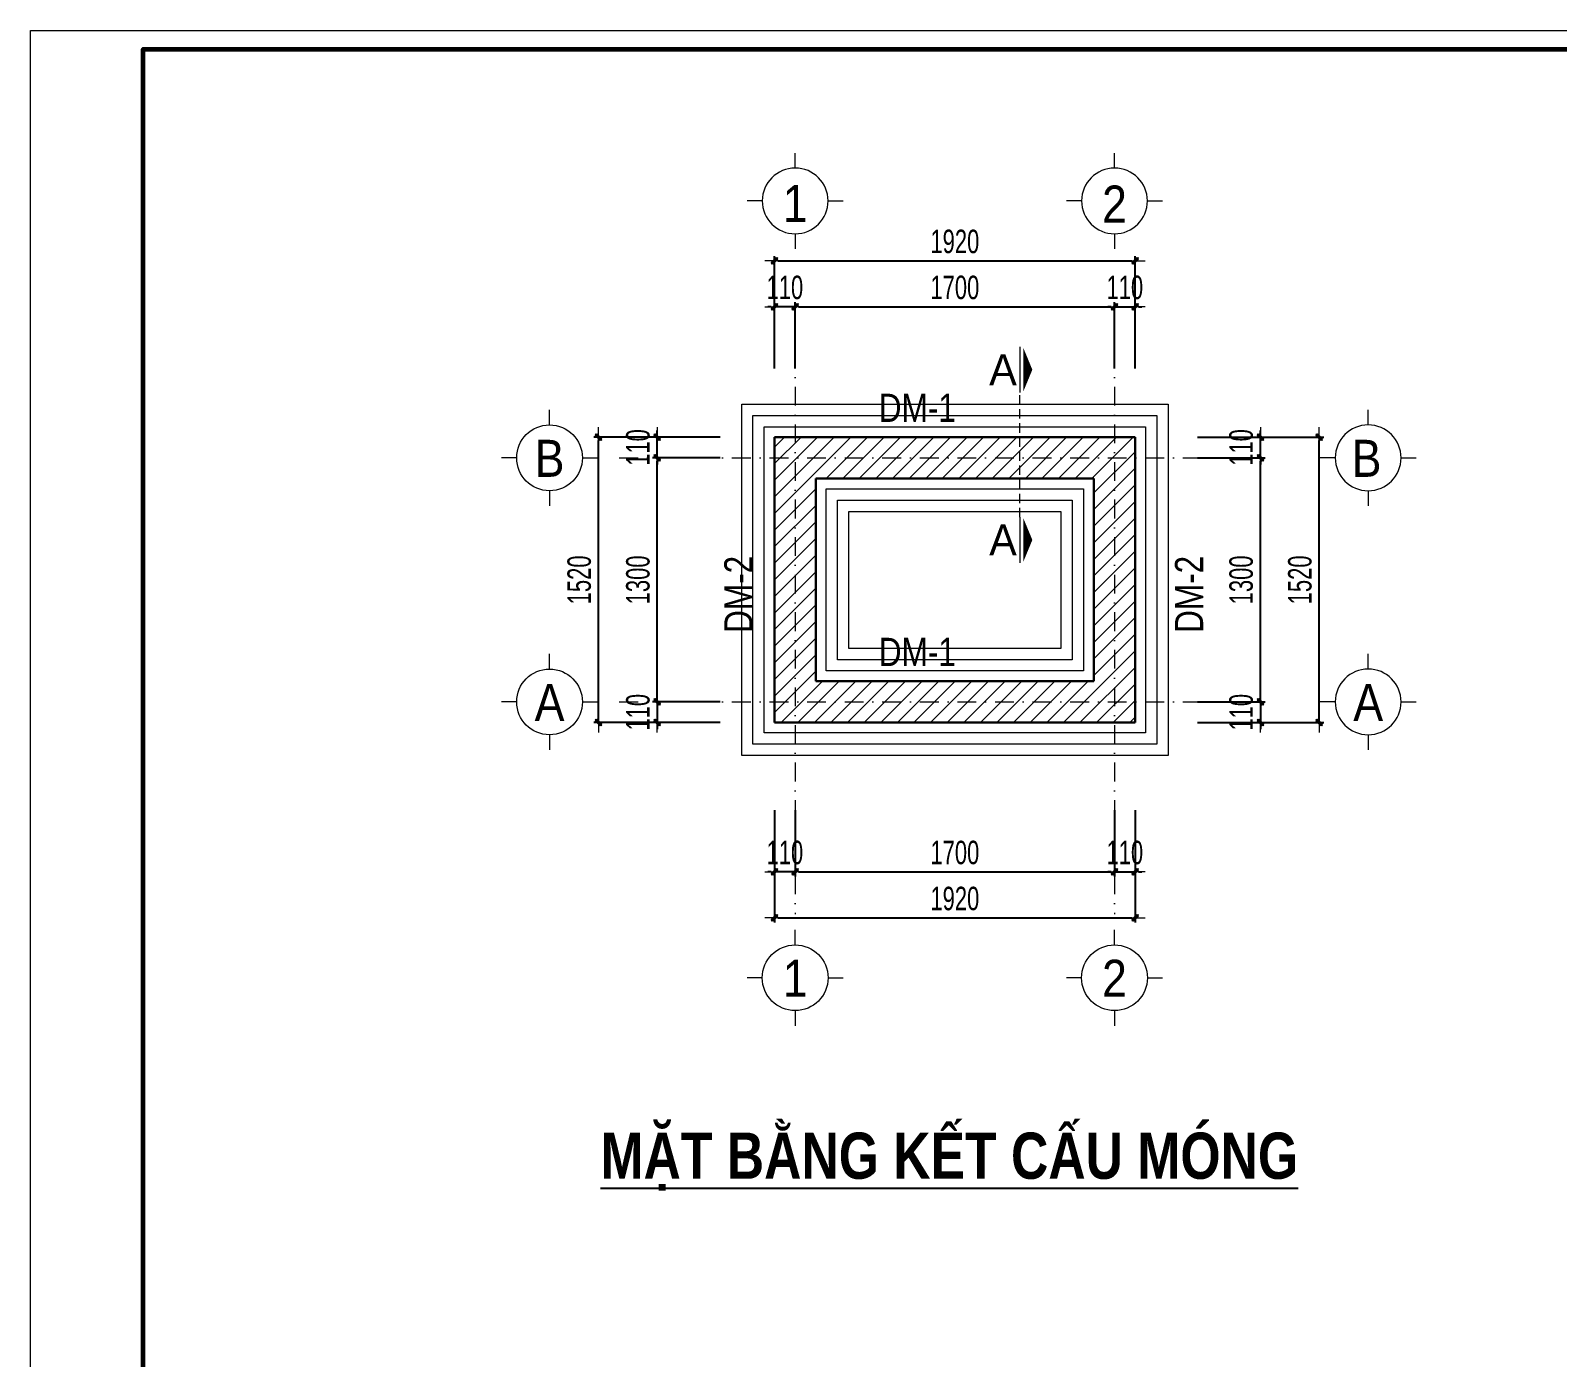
# Model space of a CAD drawing. Header units: millimetres. Extents: x -295047 to 304185, y -728047 to -308748.
# Drawn here: x 127785 to 135915, y -328740 to -321674 of the extents above; entities that cross this region are included whole.
import ezdxf
from ezdxf.enums import TextEntityAlignment as Align

# ---------------------------------------------------------------- set-up
doc = ezdxf.new("R2010")
doc.units = ezdxf.units.MM
doc.header["$MEASUREMENT"] = 0
doc.header["$PDMODE"] = 32
doc.linetypes.add('DASHDOT', pattern=[1, 0.5, -0.25, 0, -0.25])
doc.linetypes.add('HIDDEN', pattern=[0.375, 0.25, -0.125])
doc.layers.get('Defpoints').update_dxf_attribs({"color": 1})
for name, color, linetype, lineweight in [('Khungten_LCDI', 7, 'Continuous', 5), ('LC Dim', 8, 'Continuous', 18), ('LC ISO', 153, 'Continuous', 13), ('LC Khac', 4, 'Continuous', 9), ('LC MANH DUT', 35, 'HIDDEN', 5), ('LC Net dam 1', 30, 'Continuous', 30), ('LC Net manh', 219, 'Continuous', 5), ('LC Net thay', 7, 'Continuous', 25), ('LC Net truc', 79, 'DASHDOT', 13), ('LC Text1', 3, 'Continuous', 20), ('LC Text2', 7, 'Continuous', 25)]:
    doc.layers.add(name, color=color, linetype=linetype, lineweight=lineweight)
doc.styles.add('HOATBIF', font='hoatbif.shx', dxfattribs={"width": 0.7})
doc.styles.add('Khungten', font='VHAVAN.TTF', dxfattribs={"width": 0.9, "height": 5000})
doc.styles.add('LC 1', font='VHAVANB.TTF')
doc.styles.add('LC3', font='VHARIALB.TTF', dxfattribs={"width": 0.8})
doc.styles.add('T2', font='VHARIAL.TTF', dxfattribs={"width": 0.8})
doc.styles.add('Title', font='VHBLACK.TTF', dxfattribs={"width": 0.8})
doc.dimstyles.new('1-100(1-50)', dxfattribs={"dimscale": 50, "dimtxt": 2.5, "dimasz": 0.35, "dimexe": 0.5, "dimexo": 0, "dimgap": 0.8, "dimtad": 1, "dimdec": 0, "dimzin": 0, "dimdsep": 46, "dimtxsty": 'HOATBIF', "dimblk1": 'DOT', "dimblk2": 'DOT', "dimsah": 1, "dimcen": -1, "dimdle": 1, "dimclrd": 256, "dimclre": 256, "dimclrt": 4, "dimadec": 3, "dimazin": 2, "dimtfac": 0.333333, "dimtdec": 0, "dimtix": 1, "dimtmove": 2, "dimatfit": 3, "dimldrblk": 'DOT', "dimfxl": 1, "dimtvp": 0.833333, "dimtolj": 1, "dimtzin": 0, "dimarcsym": 0})

# ---------------------------------------------------------------- blocks, each defined once
blk = doc.blocks.new('lcdi fix')
at = {"layer": 'Defpoints', "lineweight": 0}
blk.add_lwpolyline([(-1200, -14850), (-1200, 14850), (40800, 14850), (40800, -14850)], close=True, dxfattribs=at)
at = {"layer": 'Khungten_LCDI', "color": 5, "lineweight": 60}
blk.add_lwpolyline([(0, -14650), (0, 14650), (40600, 14650), (40600, -14650)], close=True, dxfattribs=at)
at = {"color": 7, "style": 'Khungten', "width": 0.8}
for tag, p in [('REVISION', (39499, -10746)), ('NGAYHT', (39546, -11609))]:
    blk.add_attdef(tag, text='', height=200, dxfattribs=at).set_placement(p, align=Align.CENTER)
at = {"layer": 'LC Text1', "style": 'Title', "width": 1.485915}
for tag, p, p2 in [('TENBANVE1', (36913, -8886), (40339, -8886)), ('TENBANVE2', (36913, -9562), (40339, -9562))]:
    blk.add_attdef(tag, text='', height=250, dxfattribs=at).set_placement(p, p2, align=Align.FIT)
at = {"layer": 'LC Text1', "style": 'Title', "width": 0.7}
blk.add_attdef('SOBANVE', text='', height=250, dxfattribs=at).set_placement((39562, -13896), align=Align.CENTER)
blk = doc.blocks.new('TTRUC')
at = {"layer": 'LC ISO'}
for p, q in [((0, 6.95), (0, 10.13)), ((-6.95, 0), (-10.13, 0)), ((6.95, 0), (10.13, 0)), ((0, -6.95), (0, -10.13))]:
    blk.add_line(p, q, dxfattribs=at)
at = {"layer": 'LC Net manh'}
blk.add_circle((0, 0), 6.95, dxfattribs=at)
blk = doc.blocks.new('DOT')
at = {"layer": 'LC Dim'}
blk.add_line((-3, 0), (3, 0), dxfattribs=at)
at = {"layer": 'LC Dim', "color": 4}
blk.add_line((-1, -1), (1, 1), dxfattribs=at)
blk.add_lwpolyline([(0.5, 1), (-1, -0.5), (-0.5, -1), (1, 0.5)], close=True, dxfattribs=at)
blk = doc.blocks.new('*D1121')
at = {"layer": 'Defpoints', "color": 0, "ltscale": 2, "transparency": 16777216}
for p in [(131121.8, -323949.2), (131456.9, -323949.2), (131456.9, -325249.2)]:
    blk.add_point(p, dxfattribs=at)
at = {"layer": 'LC Dim', "lineweight": -2, "ltscale": 2, "transparency": 16777216}
for p, q in [((131456.9, -323949.2), (131096.8, -323949.2)), ((131121.8, -325231.7), (131121.8, -323966.7)), ((131456.9, -325249.2), (131096.8, -325249.2))]:
    blk.add_line(p, q, dxfattribs=at)
at = {"layer": 'LC Dim', "lineweight": -2, "ltscale": 2, "transparency": 16777216, "xscale": 17.5, "yscale": 17.5, "zscale": 17.5}
for p, rotation in [((131121.8, -323949.2), 90), ((131121.8, -325249.2), 270)]:
    blk.add_blockref('DOT', p, dxfattribs=dict(at, rotation=rotation))
at = {"layer": 'LC Dim', "color": 4, "ltscale": 2, "transparency": 16777216, "insert": (131019.3, -324599.2), "char_height": 125, "attachment_point": 5, "rotation": 90, "style": 'HOATBIF'}
blk.add_mtext('\\A1;1300', dxfattribs=at)
blk = doc.blocks.new('_Dot')
at = {"color": 0, "linetype": 'ByBlock', "lineweight": -2}
blk.add_line((-0.5, 0), (-1, 0), dxfattribs=at)
at = {"color": 0, "linetype": 'ByBlock', "const_width": 0.5}
blk.add_lwpolyline([(-0.25, 0, 1), (0.25, 0, 1)], format="xyb", close=True, dxfattribs=at)
blk = doc.blocks.new('*D1122')
at = {"layer": 'Defpoints', "color": 0, "ltscale": 2, "transparency": 16777216}
for p in [(131121.8, -323839.2), (131456.9, -323839.2), (131456.9, -323949.2)]:
    blk.add_point(p, dxfattribs=at)
at = {"layer": 'LC Dim', "lineweight": -2, "ltscale": 2, "transparency": 16777216}
for p, q in [((131121.8, -323821.7), (131121.8, -323804.2)), ((131456.9, -323839.2), (131096.8, -323839.2)), ((131121.8, -323949.2), (131121.8, -323839.2)), ((131456.9, -323949.2), (131096.8, -323949.2)), ((131121.8, -323966.7), (131121.8, -323984.2))]:
    blk.add_line(p, q, dxfattribs=at)
at = {"layer": 'LC Dim', "lineweight": -2, "ltscale": 2, "transparency": 16777216, "xscale": 17.5, "yscale": 17.5, "zscale": 17.5}
for p, rotation in [((131121.8, -323839.2), 270), ((131121.8, -323949.2), 90)]:
    blk.add_blockref('DOT', p, dxfattribs=dict(at, rotation=rotation))
at = {"layer": 'LC Dim', "color": 4, "ltscale": 2, "transparency": 16777216, "insert": (131019.3, -323894.2), "char_height": 125, "attachment_point": 5, "rotation": 90, "style": 'HOATBIF'}
blk.add_mtext('\\A1;110', dxfattribs=at)
blk = doc.blocks.new('*D1123')
at = {"layer": 'Defpoints', "color": 0, "ltscale": 2, "transparency": 16777216}
for p in [(131456.9, -325249.2), (131121.8, -325359.2), (131456.9, -325359.2)]:
    blk.add_point(p, dxfattribs=at)
at = {"layer": 'LC Dim', "lineweight": -2, "ltscale": 2, "transparency": 16777216}
for p, q in [((131456.9, -325249.2), (131096.8, -325249.2)), ((131121.8, -325231.7), (131121.8, -325214.2)), ((131121.8, -325249.2), (131121.8, -325359.2)), ((131456.9, -325359.2), (131096.8, -325359.2)), ((131121.8, -325376.7), (131121.8, -325394.2))]:
    blk.add_line(p, q, dxfattribs=at)
at = {"layer": 'LC Dim', "lineweight": -2, "ltscale": 2, "transparency": 16777216, "xscale": 17.5, "yscale": 17.5, "zscale": 17.5}
for p, rotation in [((131121.8, -325249.2), 270), ((131121.8, -325359.2), 90)]:
    blk.add_blockref('DOT', p, dxfattribs=dict(at, rotation=rotation))
at = {"layer": 'LC Dim', "color": 4, "ltscale": 2, "transparency": 16777216, "insert": (131019.3, -325304.2), "char_height": 125, "attachment_point": 5, "rotation": 90, "style": 'HOATBIF'}
blk.add_mtext('\\A1;110', dxfattribs=at)
blk = doc.blocks.new('*D1124')
at = {"layer": 'Defpoints', "color": 0, "ltscale": 2, "transparency": 16777216}
for p in [(131856.3, -325826.5), (133556.3, -325826.5), (133556.3, -326154.4)]:
    blk.add_point(p, dxfattribs=at)
at = {"layer": 'LC Dim', "lineweight": -2, "ltscale": 2, "transparency": 16777216}
for p, q in [((131856.3, -325826.5), (131856.3, -326179.4)), ((133556.3, -325826.5), (133556.3, -326179.4)), ((131873.8, -326154.4), (133538.8, -326154.4))]:
    blk.add_line(p, q, dxfattribs=at)
at = {"layer": 'LC Dim', "lineweight": -2, "ltscale": 2, "transparency": 16777216, "xscale": 17.5, "yscale": 17.5, "zscale": 17.5, "rotation": 180}
blk.add_blockref('DOT', (131856.3, -326154.4), dxfattribs=at)
at = {"layer": 'LC Dim', "lineweight": -2, "ltscale": 2, "transparency": 16777216, "xscale": 17.5, "yscale": 17.5, "zscale": 17.5}
blk.add_blockref('DOT', (133556.3, -326154.4), dxfattribs=at)
at = {"layer": 'LC Dim', "color": 4, "ltscale": 2, "transparency": 16777216, "insert": (132706.3, -326051.9), "char_height": 125, "attachment_point": 5, "style": 'HOATBIF'}
blk.add_mtext('\\A1;1700', dxfattribs=at)
blk = doc.blocks.new('*D1125')
at = {"layer": 'Defpoints', "color": 0, "ltscale": 2, "transparency": 16777216}
for p in [(133556.3, -325826.5), (133666.3, -325826.5), (133666.3, -326154.4)]:
    blk.add_point(p, dxfattribs=at)
at = {"layer": 'LC Dim', "lineweight": -2, "ltscale": 2, "transparency": 16777216}
for p, q in [((133556.3, -325826.5), (133556.3, -326179.4)), ((133666.3, -325826.5), (133666.3, -326179.4)), ((133538.8, -326154.4), (133521.3, -326154.4)), ((133556.3, -326154.4), (133666.3, -326154.4)), ((133683.8, -326154.4), (133701.3, -326154.4))]:
    blk.add_line(p, q, dxfattribs=at)
at = {"layer": 'LC Dim', "lineweight": -2, "ltscale": 2, "transparency": 16777216, "xscale": 17.5, "yscale": 17.5, "zscale": 17.5}
blk.add_blockref('DOT', (133556.3, -326154.4), dxfattribs=at)
at = {"layer": 'LC Dim', "lineweight": -2, "ltscale": 2, "transparency": 16777216, "xscale": 17.5, "yscale": 17.5, "zscale": 17.5, "rotation": 180}
blk.add_blockref('DOT', (133666.3, -326154.4), dxfattribs=at)
at = {"layer": 'LC Dim', "color": 4, "ltscale": 2, "transparency": 16777216, "insert": (133611.3, -326051.9), "char_height": 125, "attachment_point": 5, "style": 'HOATBIF'}
blk.add_mtext('\\A1;110', dxfattribs=at)
blk = doc.blocks.new('*D1126')
at = {"layer": 'Defpoints', "color": 0, "ltscale": 2, "transparency": 16777216}
for p in [(131746.3, -325826.5), (131856.3, -325826.5), (131746.3, -326154.4)]:
    blk.add_point(p, dxfattribs=at)
at = {"layer": 'LC Dim', "lineweight": -2, "ltscale": 2, "transparency": 16777216}
for p, q in [((131746.3, -325826.5), (131746.3, -326179.4)), ((131856.3, -325826.5), (131856.3, -326179.4)), ((131728.8, -326154.4), (131711.3, -326154.4)), ((131856.3, -326154.4), (131746.3, -326154.4)), ((131873.8, -326154.4), (131891.3, -326154.4))]:
    blk.add_line(p, q, dxfattribs=at)
at = {"layer": 'LC Dim', "lineweight": -2, "ltscale": 2, "transparency": 16777216, "xscale": 17.5, "yscale": 17.5, "zscale": 17.5}
blk.add_blockref('DOT', (131746.3, -326154.4), dxfattribs=at)
at = {"layer": 'LC Dim', "lineweight": -2, "ltscale": 2, "transparency": 16777216, "xscale": 17.5, "yscale": 17.5, "zscale": 17.5, "rotation": 180}
blk.add_blockref('DOT', (131856.3, -326154.4), dxfattribs=at)
at = {"layer": 'LC Dim', "color": 4, "ltscale": 2, "transparency": 16777216, "insert": (131801.3, -326051.9), "char_height": 125, "attachment_point": 5, "style": 'HOATBIF'}
blk.add_mtext('\\A1;110', dxfattribs=at)
blk = doc.blocks.new('*D1127')
at = {"layer": 'Defpoints', "color": 0, "ltscale": 2, "transparency": 16777216}
for p in [(131746.3, -325826.5), (133666.3, -325826.5), (133666.3, -326399.4)]:
    blk.add_point(p, dxfattribs=at)
at = {"layer": 'LC Dim', "lineweight": -2, "ltscale": 2, "transparency": 16777216}
for p, q in [((131746.3, -325826.5), (131746.3, -326424.4)), ((133666.3, -325826.5), (133666.3, -326424.4)), ((131763.8, -326399.4), (133648.8, -326399.4))]:
    blk.add_line(p, q, dxfattribs=at)
at = {"layer": 'LC Dim', "lineweight": -2, "ltscale": 2, "transparency": 16777216, "xscale": 17.5, "yscale": 17.5, "zscale": 17.5, "rotation": 180}
blk.add_blockref('DOT', (131746.3, -326399.4), dxfattribs=at)
at = {"layer": 'LC Dim', "lineweight": -2, "ltscale": 2, "transparency": 16777216, "xscale": 17.5, "yscale": 17.5, "zscale": 17.5}
blk.add_blockref('DOT', (133666.3, -326399.4), dxfattribs=at)
at = {"layer": 'LC Dim', "color": 4, "ltscale": 2, "transparency": 16777216, "insert": (132706.3, -326296.9), "char_height": 125, "attachment_point": 5, "style": 'HOATBIF'}
blk.add_mtext('\\A1;1920', dxfattribs=at)
blk = doc.blocks.new('*D1128')
at = {"layer": 'Defpoints', "color": 0, "ltscale": 2, "transparency": 16777216}
for p in [(130809.2, -323839.2), (131215.8, -323839.2), (131215.8, -325359.2)]:
    blk.add_point(p, dxfattribs=at)
at = {"layer": 'LC Dim', "lineweight": -2, "ltscale": 2, "transparency": 16777216}
for p, q in [((131215.8, -323839.2), (130784.2, -323839.2)), ((130809.2, -325341.7), (130809.2, -323856.7)), ((131215.8, -325359.2), (130784.2, -325359.2))]:
    blk.add_line(p, q, dxfattribs=at)
at = {"layer": 'LC Dim', "lineweight": -2, "ltscale": 2, "transparency": 16777216, "xscale": 17.5, "yscale": 17.5, "zscale": 17.5}
for p, rotation in [((130809.2, -323839.2), 90), ((130809.2, -325359.2), 270)]:
    blk.add_blockref('DOT', p, dxfattribs=dict(at, rotation=rotation))
at = {"layer": 'LC Dim', "color": 4, "ltscale": 2, "transparency": 16777216, "insert": (130706.7, -324599.2), "char_height": 125, "attachment_point": 5, "rotation": 90, "style": 'HOATBIF'}
blk.add_mtext('\\A1;1520', dxfattribs=at)
blk = doc.blocks.new('*D1129')
at = {"layer": 'Defpoints', "color": 0, "ltscale": 2, "transparency": 16777216}
for p in [(133998.5, -323949.2), (134333.6, -323949.2), (133998.5, -325249.2)]:
    blk.add_point(p, dxfattribs=at)
at = {"layer": 'LC Dim', "lineweight": -2, "ltscale": 2, "transparency": 16777216}
for p, q in [((133998.5, -323949.2), (134358.6, -323949.2)), ((134333.6, -325231.7), (134333.6, -323966.7)), ((133998.5, -325249.2), (134358.6, -325249.2))]:
    blk.add_line(p, q, dxfattribs=at)
at = {"layer": 'LC Dim', "lineweight": -2, "ltscale": 2, "transparency": 16777216, "xscale": 17.5, "yscale": 17.5, "zscale": 17.5}
for p, rotation in [((134333.6, -323949.2), 90), ((134333.6, -325249.2), 270)]:
    blk.add_blockref('DOT', p, dxfattribs=dict(at, rotation=rotation))
at = {"layer": 'LC Dim', "color": 4, "ltscale": 2, "transparency": 16777216, "insert": (134231.1, -324599.2), "char_height": 125, "attachment_point": 5, "rotation": 90, "style": 'HOATBIF'}
blk.add_mtext('\\A1;1300', dxfattribs=at)
blk = doc.blocks.new('*D1130')
at = {"layer": 'Defpoints', "color": 0, "ltscale": 2, "transparency": 16777216}
for p in [(133998.5, -323839.2), (134333.6, -323839.2), (133998.5, -323949.2)]:
    blk.add_point(p, dxfattribs=at)
at = {"layer": 'LC Dim', "lineweight": -2, "ltscale": 2, "transparency": 16777216}
for p, q in [((134333.6, -323821.7), (134333.6, -323804.2)), ((133998.5, -323839.2), (134358.6, -323839.2)), ((134333.6, -323949.2), (134333.6, -323839.2)), ((133998.5, -323949.2), (134358.6, -323949.2)), ((134333.6, -323966.7), (134333.6, -323984.2))]:
    blk.add_line(p, q, dxfattribs=at)
at = {"layer": 'LC Dim', "lineweight": -2, "ltscale": 2, "transparency": 16777216, "xscale": 17.5, "yscale": 17.5, "zscale": 17.5}
for p, rotation in [((134333.6, -323839.2), 270), ((134333.6, -323949.2), 90)]:
    blk.add_blockref('DOT', p, dxfattribs=dict(at, rotation=rotation))
at = {"layer": 'LC Dim', "color": 4, "ltscale": 2, "transparency": 16777216, "insert": (134231.1, -323894.2), "char_height": 125, "attachment_point": 5, "rotation": 90, "style": 'HOATBIF'}
blk.add_mtext('\\A1;110', dxfattribs=at)
blk = doc.blocks.new('*D1131')
at = {"layer": 'Defpoints', "color": 0, "ltscale": 2, "transparency": 16777216}
for p in [(133998.5, -325249.2), (133998.5, -325359.2), (134333.6, -325359.2)]:
    blk.add_point(p, dxfattribs=at)
at = {"layer": 'LC Dim', "lineweight": -2, "ltscale": 2, "transparency": 16777216}
for p, q in [((133998.5, -325249.2), (134358.6, -325249.2)), ((134333.6, -325231.7), (134333.6, -325214.2)), ((134333.6, -325249.2), (134333.6, -325359.2)), ((133998.5, -325359.2), (134358.6, -325359.2)), ((134333.6, -325376.7), (134333.6, -325394.2))]:
    blk.add_line(p, q, dxfattribs=at)
at = {"layer": 'LC Dim', "lineweight": -2, "ltscale": 2, "transparency": 16777216, "xscale": 17.5, "yscale": 17.5, "zscale": 17.5}
for p, rotation in [((134333.6, -325249.2), 270), ((134333.6, -325359.2), 90)]:
    blk.add_blockref('DOT', p, dxfattribs=dict(at, rotation=rotation))
at = {"layer": 'LC Dim', "color": 4, "ltscale": 2, "transparency": 16777216, "insert": (134231.1, -325304.2), "char_height": 125, "attachment_point": 5, "rotation": 90, "style": 'HOATBIF'}
blk.add_mtext('\\A1;110', dxfattribs=at)
blk = doc.blocks.new('*D1132')
at = {"layer": 'Defpoints', "color": 0, "ltscale": 2, "transparency": 16777216}
for p in [(134239.7, -323839.2), (134646.3, -323839.2), (134239.7, -325359.2)]:
    blk.add_point(p, dxfattribs=at)
at = {"layer": 'LC Dim', "lineweight": -2, "ltscale": 2, "transparency": 16777216}
for p, q in [((134239.7, -323839.2), (134671.3, -323839.2)), ((134646.3, -325341.7), (134646.3, -323856.7)), ((134239.7, -325359.2), (134671.3, -325359.2))]:
    blk.add_line(p, q, dxfattribs=at)
at = {"layer": 'LC Dim', "lineweight": -2, "ltscale": 2, "transparency": 16777216, "xscale": 17.5, "yscale": 17.5, "zscale": 17.5}
for p, rotation in [((134646.3, -323839.2), 90), ((134646.3, -325359.2), 270)]:
    blk.add_blockref('DOT', p, dxfattribs=dict(at, rotation=rotation))
at = {"layer": 'LC Dim', "color": 4, "ltscale": 2, "transparency": 16777216, "insert": (134543.8, -324599.2), "char_height": 125, "attachment_point": 5, "rotation": 90, "style": 'HOATBIF'}
blk.add_mtext('\\A1;1520', dxfattribs=at)
blk = doc.blocks.new('*D1069')
at = {"layer": 'Defpoints', "color": 0, "ltscale": 2, "transparency": 16777216}
for p in [(133556.3, -323144.9), (131856.3, -323472.8), (133556.3, -323472.8)]:
    blk.add_point(p, dxfattribs=at)
at = {"layer": 'LC Dim', "lineweight": -2, "ltscale": 2, "transparency": 16777216}
for p, q in [((131856.3, -323472.8), (131856.3, -323119.9)), ((131873.8, -323144.9), (133538.8, -323144.9)), ((133556.3, -323472.8), (133556.3, -323119.9))]:
    blk.add_line(p, q, dxfattribs=at)
at = {"layer": 'LC Dim', "lineweight": -2, "ltscale": 2, "transparency": 16777216, "xscale": 17.5, "yscale": 17.5, "zscale": 17.5, "rotation": 180}
blk.add_blockref('DOT', (131856.3, -323144.9), dxfattribs=at)
at = {"layer": 'LC Dim', "lineweight": -2, "ltscale": 2, "transparency": 16777216, "xscale": 17.5, "yscale": 17.5, "zscale": 17.5}
blk.add_blockref('DOT', (133556.3, -323144.9), dxfattribs=at)
at = {"layer": 'LC Dim', "color": 4, "ltscale": 2, "transparency": 16777216, "insert": (132706.3, -323042.4), "char_height": 125, "attachment_point": 5, "style": 'HOATBIF'}
blk.add_mtext('\\A1;1700', dxfattribs=at)
blk = doc.blocks.new('*D1070')
at = {"layer": 'Defpoints', "color": 0, "ltscale": 2, "transparency": 16777216}
for p in [(133666.3, -323144.9), (133556.3, -323472.8), (133666.3, -323472.8)]:
    blk.add_point(p, dxfattribs=at)
at = {"layer": 'LC Dim', "lineweight": -2, "ltscale": 2, "transparency": 16777216}
for p, q in [((133538.8, -323144.9), (133521.3, -323144.9)), ((133556.3, -323472.8), (133556.3, -323119.9)), ((133556.3, -323144.9), (133666.3, -323144.9)), ((133666.3, -323472.8), (133666.3, -323119.9)), ((133683.8, -323144.9), (133701.3, -323144.9))]:
    blk.add_line(p, q, dxfattribs=at)
at = {"layer": 'LC Dim', "lineweight": -2, "ltscale": 2, "transparency": 16777216, "xscale": 17.5, "yscale": 17.5, "zscale": 17.5}
blk.add_blockref('DOT', (133556.3, -323144.9), dxfattribs=at)
at = {"layer": 'LC Dim', "lineweight": -2, "ltscale": 2, "transparency": 16777216, "xscale": 17.5, "yscale": 17.5, "zscale": 17.5, "rotation": 180}
blk.add_blockref('DOT', (133666.3, -323144.9), dxfattribs=at)
at = {"layer": 'LC Dim', "color": 4, "ltscale": 2, "transparency": 16777216, "insert": (133611.3, -323042.4), "char_height": 125, "attachment_point": 5, "style": 'HOATBIF'}
blk.add_mtext('\\A1;110', dxfattribs=at)
blk = doc.blocks.new('*D1071')
at = {"layer": 'Defpoints', "color": 0, "ltscale": 2, "transparency": 16777216}
for p in [(131746.3, -323144.9), (131746.3, -323472.8), (131856.3, -323472.8)]:
    blk.add_point(p, dxfattribs=at)
at = {"layer": 'LC Dim', "lineweight": -2, "ltscale": 2, "transparency": 16777216}
for p, q in [((131728.8, -323144.9), (131711.3, -323144.9)), ((131746.3, -323472.8), (131746.3, -323119.9)), ((131856.3, -323144.9), (131746.3, -323144.9)), ((131856.3, -323472.8), (131856.3, -323119.9)), ((131873.8, -323144.9), (131891.3, -323144.9))]:
    blk.add_line(p, q, dxfattribs=at)
at = {"layer": 'LC Dim', "lineweight": -2, "ltscale": 2, "transparency": 16777216, "xscale": 17.5, "yscale": 17.5, "zscale": 17.5}
blk.add_blockref('DOT', (131746.3, -323144.9), dxfattribs=at)
at = {"layer": 'LC Dim', "lineweight": -2, "ltscale": 2, "transparency": 16777216, "xscale": 17.5, "yscale": 17.5, "zscale": 17.5, "rotation": 180}
blk.add_blockref('DOT', (131856.3, -323144.9), dxfattribs=at)
at = {"layer": 'LC Dim', "color": 4, "ltscale": 2, "transparency": 16777216, "insert": (131801.3, -323042.4), "char_height": 125, "attachment_point": 5, "style": 'HOATBIF'}
blk.add_mtext('\\A1;110', dxfattribs=at)
blk = doc.blocks.new('*D1072')
at = {"layer": 'Defpoints', "color": 0, "ltscale": 2, "transparency": 16777216}
for p in [(133666.3, -322899.9), (131746.3, -323472.8), (133666.3, -323472.8)]:
    blk.add_point(p, dxfattribs=at)
at = {"layer": 'LC Dim', "lineweight": -2, "ltscale": 2, "transparency": 16777216}
for p, q in [((131746.3, -323472.8), (131746.3, -322874.9)), ((131763.8, -322899.9), (133648.8, -322899.9)), ((133666.3, -323472.8), (133666.3, -322874.9))]:
    blk.add_line(p, q, dxfattribs=at)
at = {"layer": 'LC Dim', "lineweight": -2, "ltscale": 2, "transparency": 16777216, "xscale": 17.5, "yscale": 17.5, "zscale": 17.5, "rotation": 180}
blk.add_blockref('DOT', (131746.3, -322899.9), dxfattribs=at)
at = {"layer": 'LC Dim', "lineweight": -2, "ltscale": 2, "transparency": 16777216, "xscale": 17.5, "yscale": 17.5, "zscale": 17.5}
blk.add_blockref('DOT', (133666.3, -322899.9), dxfattribs=at)
at = {"layer": 'LC Dim', "color": 4, "ltscale": 2, "transparency": 16777216, "insert": (132706.3, -322797.4), "char_height": 125, "attachment_point": 5, "style": 'HOATBIF'}
blk.add_mtext('\\A1;1920', dxfattribs=at)
blk = doc.blocks.new('TIEUDE1')
at = {"layer": 'LC Text2', "color": 7, "style": 'LC 1'}
blk.add_attdef('TIªU§Ò', text='', height=5, dxfattribs=at).set_placement((0, 0), align=Align.BOTTOM_CENTER)
blk.add_attdef('TL', text='', height=3, dxfattribs=at).set_placement((0, -2), align=Align.TOP_CENTER)

msp = doc.modelspace()

# ---------------------------------------------------------------- hatches: boundary and pattern name
at = {"layer": 'LC Dim', "ltscale": 2}
h = msp.add_hatch(dxfattribs=at)
h.set_pattern_fill('ANSI31', color=256, scale=500)
h.set_pattern_definition([(45, (166975.7, -99423.036), (-44.194174, 44.194174), [])])
h.paths.add_polyline_path([(133666.3, -323839.2), (131746.3, -323839.2), (131746.3, -325359.2), (133666.3, -325359.2)])
h.paths.add_polyline_path([(131966.3, -325139.2), (131966.3, -324059.2), (133446.3, -324059.2), (133446.3, -325139.2)], flags=16)
h.paths.add_polyline_path([(132021.3, -325084.2), (132021.3, -324114.2), (133391.3, -324114.2), (133391.3, -325084.2)], flags=0)
h.paths.add_polyline_path([(132081.3, -325024.2), (132081.3, -324174.2), (133331.3, -324174.2), (133331.3, -325024.2)], flags=0)
h.paths.add_polyline_path([(132141.3, -324964.2), (132141.3, -324234.2), (133271.3, -324234.2), (133271.3, -324964.2)], flags=0)

# ---------------------------------------------------------------- linework, layer by layer
at = {"layer": 'LC Khac', "color": 1, "ltscale": 2}
for p, q in [((133051.9, -323358.4, 17.7), (133051.9, -323601.1, 17.7)), ((133051.9, -324265.3, 17.7), (133051.9, -324508, 17.7))]:
    msp.add_line(p, q, dxfattribs=at)
at = {"layer": 'LC Khac', "color": 1, "ltscale": 2, "elevation": 17.7}
for points in [[(133118.9, -323479.8, 0, 235.7, 0), (133070.2, -323479.8, 137.5, 137.5, 0)], [(133118.9, -324386.6, 0, 235.7, 0), (133070.2, -324386.6, 137.5, 137.5, 0)]]:
    msp.add_lwpolyline(points, format="xyseb", dxfattribs=at)
at = {"layer": 'LC MANH DUT', "ltscale": 200}
msp.add_line((133051.9, -324265.3, 17.7), (133051.9, -323601.1, 17.7), dxfattribs=at)
at = {"layer": 'LC Net dam 1', "ltscale": 200}
for p, q in [((131746.3, -323839.2, 17.7), (133666.3, -323839.2, 17.7)), ((131746.3, -325359.2, 17.7), (131746.3, -323839.2, 17.7)), ((133666.3, -325359.2, 17.7), (133666.3, -323839.2, 17.7)), ((131966.3, -324059.2, 17.7), (133446.3, -324059.2, 17.7)), ((131966.3, -325139.2, 17.7), (131966.3, -324059.2, 17.7)), ((133446.3, -325139.2, 17.7), (133446.3, -324059.2, 17.7)), ((131966.3, -325139.2, 17.7), (133446.3, -325139.2, 17.7)), ((131746.3, -325359.2, 17.7), (133666.3, -325359.2, 17.7))]:
    msp.add_line(p, q, dxfattribs=at)
at = {"layer": 'LC Net manh', "ltscale": 2, "elevation": 17.7}
for points in [[(131571.3, -323664.2), (133841.3, -323664.2), (133841.3, -325534.2), (131571.3, -325534.2)], [(131631.3, -323724.2), (133781.3, -323724.2), (133781.3, -325474.2), (131631.3, -325474.2)], [(131691.3, -323784.2), (133721.3, -323784.2), (133721.3, -325414.2), (131691.3, -325414.2)], [(132021.3, -324114.2), (133391.3, -324114.2), (133391.3, -325084.2), (132021.3, -325084.2)], [(132081.3, -324174.2), (133331.3, -324174.2), (133331.3, -325024.2), (132081.3, -325024.2)], [(132141.3, -324234.2), (133271.3, -324234.2), (133271.3, -324964.2), (132141.3, -324964.2)]]:
    msp.add_lwpolyline(points, close=True, dxfattribs=at)
at = {"layer": 'LC Net truc', "ltscale": 200}
for p, q in [((131856.3, -323371.2, 17.7), (131856.3, -326379.7, 17.7)), ((133556.3, -323371.2, 17.7), (133556.3, -326379.7, 17.7)), ((130919.4, -323949.2, 17.7), (134155.6, -323949.2, 17.7)), ((130919.4, -325249.2, 17.7), (134155.6, -325249.2, 17.7))]:
    msp.add_line(p, q, dxfattribs=at)

# ---------------------------------------------------------------- block references
at = {"layer": 'LC ISO', "xscale": -25.19610424696835, "yscale": 25.19610424696835, "zscale": 25.19610424696835, "rotation": 180}
for p in [(131856.3, -322581.1, 17.7), (133556.3, -322581.1, 17.7)]:
    msp.add_blockref('TTRUC', p, dxfattribs=at)
at = {"layer": 'LC ISO', "yscale": 25.19610424696835, "zscale": 25.19610424696835}
for p, xscale in [((130548.4, -323949.2, 17.7), 25.19610424696835), ((134907.1, -323949.2, 17.7), -25.19610424696835), ((130548.4, -325249.2, 17.7), 25.19610424696835), ((134907.1, -325249.2, 17.7), -25.19610424696835), ((131856.3, -326718.2, 17.7), 25.19610424696835), ((133556.3, -326718.2, 17.7), 25.19610424696835)]:
    msp.add_blockref('TTRUC', p, dxfattribs=dict(at, xscale=xscale))
at = {"layer": 'LC Net thay', "xscale": 0.5000000000000013, "yscale": 0.5000000000000013, "zscale": 0.5000000000000013}
msp.add_blockref('lcdi fix', (128385, -329098.5, 17.7), dxfattribs=at)
at = {"layer": 'LC Text2'}
ref = msp.add_blockref('TIEUDE1', (132676.7, -327862.9, 17.7), dxfattribs=dict(at, xscale=50.00000000009664, yscale=50.00000000009664, zscale=50.00000000009664))
ref.add_attrib('TIªU§Ò', '%%UmÆt B»NG kÕt cÊu MãNG', dxfattribs={"color": 7, "height": 246.221, "style": 'LC3', "width": 0.8}).set_placement((132676.7, -327862.9, 17.7), align=Align.BOTTOM_CENTER)

# ---------------------------------------------------------------- texts
at = {"ltscale": 2, "style": 'LC 1'}
for p in [(132962.6, -323479.8, 17.7), (132962.6, -324386.6, 17.7)]:
    msp.add_attdef('A', text='A', height=165, dxfattribs=at).set_placement(p, align=Align.MIDDLE_CENTER)
at = {"layer": 'LC Text1', "ltscale": 0.2, "style": 'LC 1', "width": 0.9}
for s, p in [('1', (131856.3, -322752, 17.7)), ('2', (133556.3, -322755.7, 17.7)), ('B', (130548.4, -324109.7, 17.7)), ('B', (134898.5, -324109.7, 17.7)), ('A', (130548.4, -325409.7, 17.7)), ('A', (134907.2, -325409.7, 17.7)), ('1', (131856.3, -326878.7, 17.7)), ('2', (133556.3, -326878.7, 17.7))]:
    msp.add_text(s, height=197.3, dxfattribs=at).set_placement(p, align=Align.BOTTOM_CENTER)
at = {"layer": 'LC Text2', "style": 'T2', "width": 0.8}
for p in [(132301.2, -323757.8, 17.7), (132301.2, -325057.8, 17.7)]:
    msp.add_text('dm-1', height=150.16, dxfattribs=at).set_placement(p)
for p in [(131629, -324881.4, 17.7), (134028.5, -324881.4, 17.7)]:
    msp.add_text('dm-2', height=150.16, rotation=90, dxfattribs=at).set_placement(p)

# ---------------------------------------------------------------- dimensions: what is measured, and where the dimension line sits
at = {"layer": 'LC Dim', "ltscale": 2}
for base, p1, p2, picture, middle in [((133666.3, -322899.9, 17.7), (131746.3, -323472.8, 17.7), (133666.3, -323472.8, 17.7), '*D1072', (132706.3, -322797.4, 17.7)), ((131746.3, -323144.9, 17.7), (131856.3, -323472.8, 17.7), (131746.3, -323472.8, 17.7), '*D1071', (131801.3, -323042.4, 17.7)), ((133556.3, -323144.9, 17.7), (131856.3, -323472.8, 17.7), (133556.3, -323472.8, 17.7), '*D1069', (132706.3, -323042.4, 17.7)), ((133666.3, -323144.9, 17.7), (133556.3, -323472.8, 17.7), (133666.3, -323472.8, 17.7), '*D1070', (133611.3, -323042.4, 17.7)), ((131746.3, -326154.4, 17.7), (131856.3, -325826.5, 17.7), (131746.3, -325826.5, 17.7), '*D1126', (131801.3, -326051.9, 17.7)), ((133666.3, -326399.4, 17.7), (131746.3, -325826.5, 17.7), (133666.3, -325826.5, 17.7), '*D1127', (132706.3, -326296.9, 17.7)), ((133556.3, -326154.4, 17.7), (131856.3, -325826.5, 17.7), (133556.3, -325826.5, 17.7), '*D1124', (132706.3, -326051.9, 17.7)), ((133666.3, -326154.4, 17.7), (133556.3, -325826.5, 17.7), (133666.3, -325826.5, 17.7), '*D1125', (133611.3, -326051.9, 17.7))]:
    dim = msp.add_linear_dim(base=base, p1=p1, p2=p2, dimstyle='1-100(1-50)', dxfattribs=at)
    dim.commit()
    dim.dimension.update_dxf_attribs({"geometry": picture, "text_midpoint": middle})
for base, p1, p2, picture, middle in [((130809.2, -323839.2, 17.7), (131215.8, -325359.2, 17.7), (131215.8, -323839.2, 17.7), '*D1128', (130706.7, -324599.2, 17.7)), ((131121.8, -323839.2, 17.7), (131456.9, -323949.2, 17.7), (131456.9, -323839.2, 17.7), '*D1122', (131019.3, -323894.2, 17.7)), ((134333.6, -323839.2, 17.7), (133998.5, -323949.2, 17.7), (133998.5, -323839.2, 17.7), '*D1130', (134231.1, -323894.2, 17.7)), ((134646.3, -323839.2, 17.7), (134239.7, -325359.2, 17.7), (134239.7, -323839.2, 17.7), '*D1132', (134543.8, -324599.2, 17.7)), ((131121.8, -325359.2, 17.7), (131456.9, -325249.2, 17.7), (131456.9, -325359.2, 17.7), '*D1123', (131019.3, -325304.2, 17.7)), ((134333.6, -325359.2, 17.7), (133998.5, -325249.2, 17.7), (133998.5, -325359.2, 17.7), '*D1131', (134231.1, -325304.2, 17.7))]:
    dim = msp.add_linear_dim(base=base, p1=p1, p2=p2, angle=90, dimstyle='1-100(1-50)', dxfattribs=at)
    dim.commit()
    dim.dimension.update_dxf_attribs({"geometry": picture, "text_midpoint": middle})
for base, p1, p2, picture, middle in [((131121.8, -323949.2, 17.7), (131456.9, -325249.2, 17.7), (131456.9, -323949.2, 17.7), '*D1121', (131019.3, -324599.2, 17.7)), ((134333.6, -323949.2, 17.7), (133998.5, -325249.2, 17.7), (133998.5, -323949.2, 17.7), '*D1129', (134231.1, -324599.2, 17.7))]:
    dim = msp.add_linear_dim(base=base, p1=p1, p2=p2, angle=90, dimstyle='1-100(1-50)', override={"dimlfac": 1}, dxfattribs=at)
    dim.commit()
    dim.dimension.update_dxf_attribs({"geometry": picture, "text_midpoint": middle})

doc.saveas('drawing.dxf')
